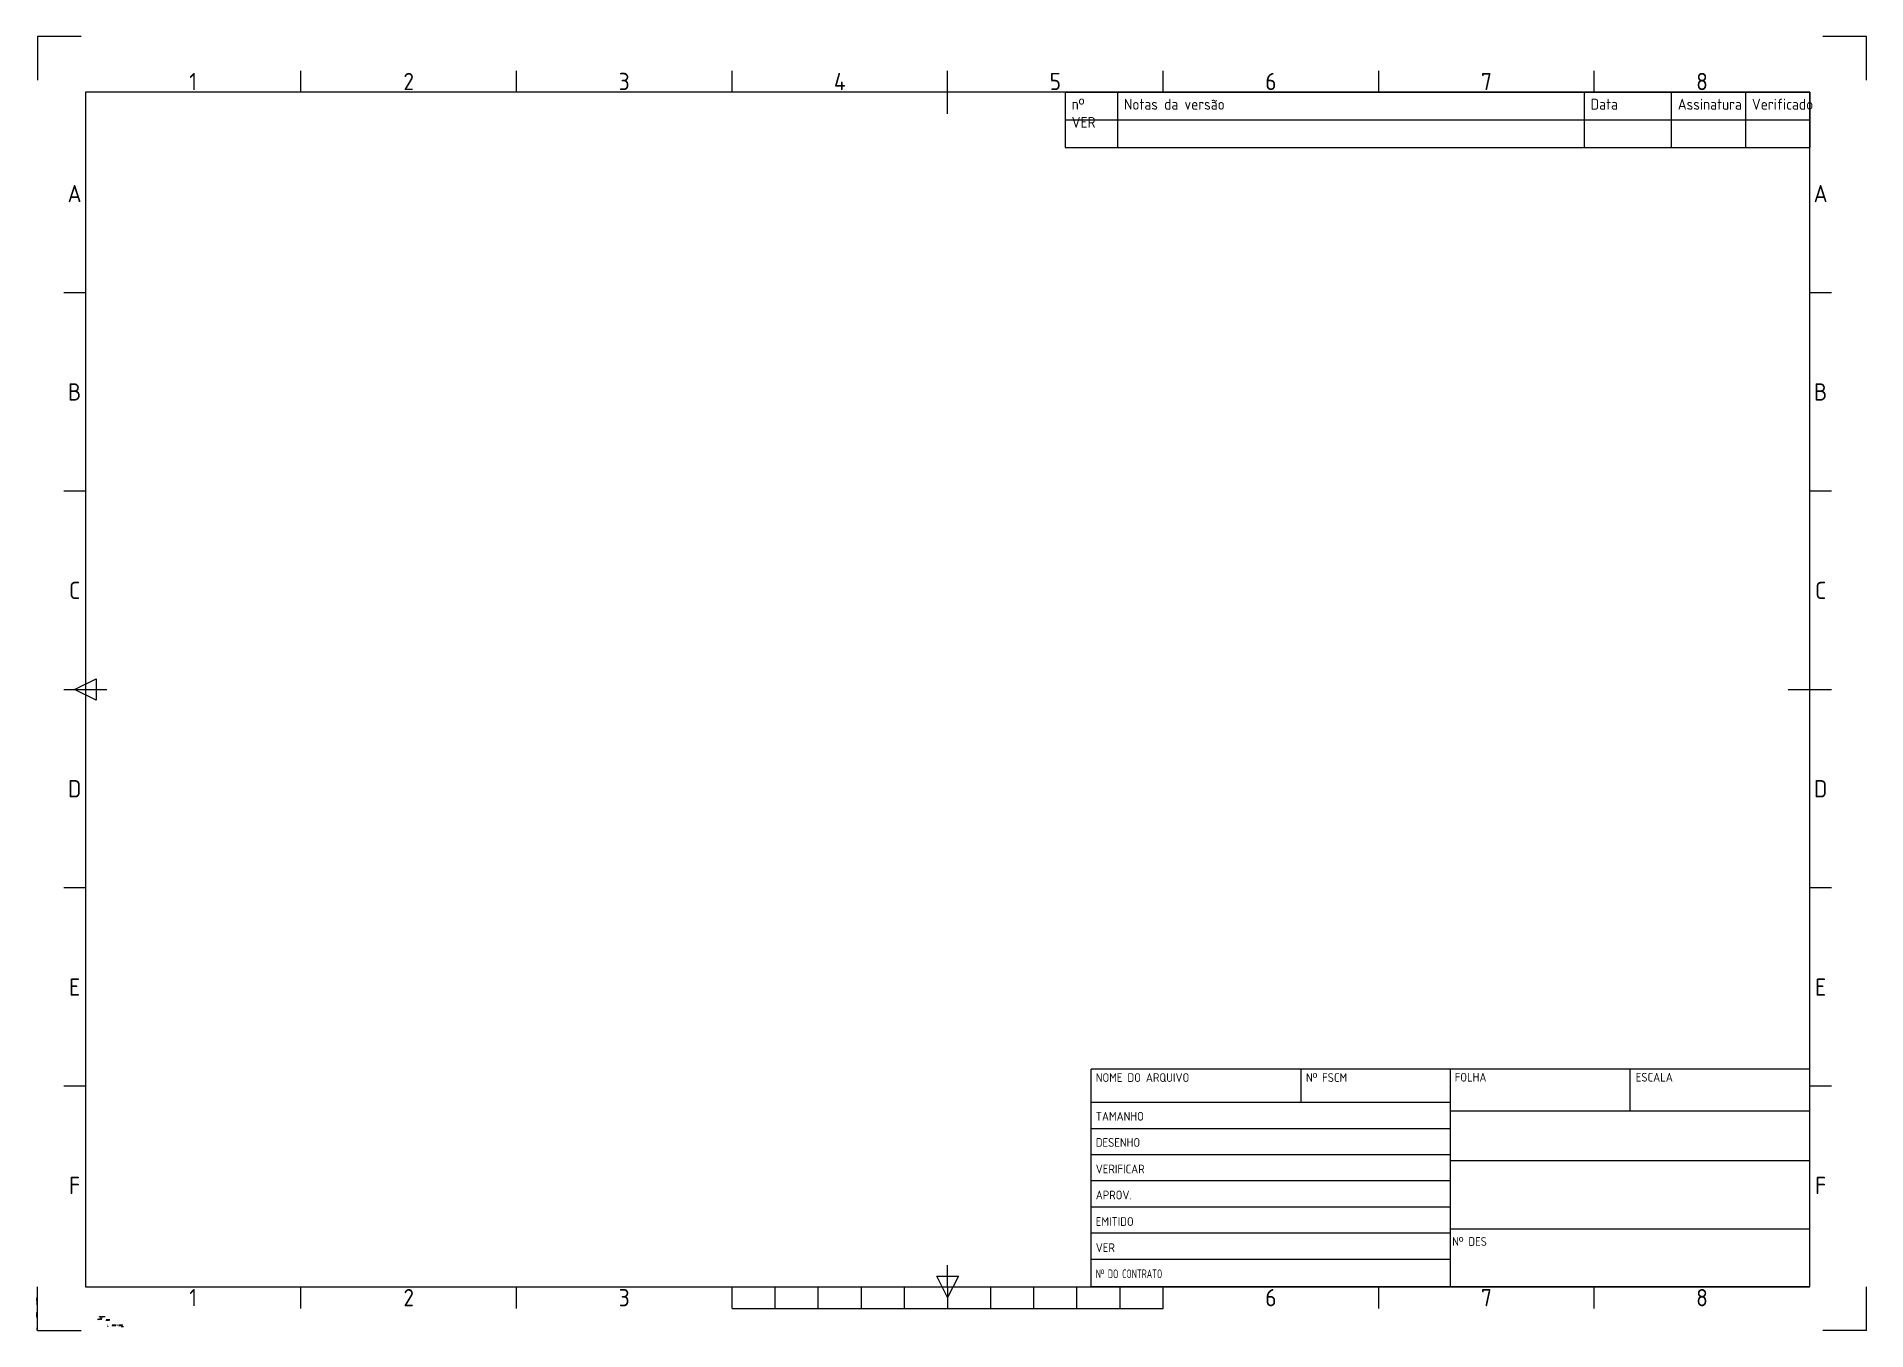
# Paper-space layout 'Bloco da legenda ANSI C' of a CAD drawing. Header units: millimetres. Extents: x 0 to 420, y 0 to 297.
import ezdxf
from ezdxf.enums import TextEntityAlignment as Align

# ---------------------------------------------------------------- set-up
doc = ezdxf.new("R2010")
doc.units = ezdxf.units.MM
doc.layers.add('Bloco da legenda', color=7, linetype='Continuous')
doc.styles.add('ACANSTS', font='romans.shx', dxfattribs={"height": 1})
doc.styles.add('ACISOTS', font='isocp.shx', dxfattribs={"height": 1})
doc.styles.add('ISO Proporcional', font='isocp.shx')
doc.styles.add('Romano', font='romans.shx')

# ---------------------------------------------------------------- blocks, each defined once
blk = doc.blocks.new('*T3')
at = {"layer": 'Bloco da legenda', "color": 0, "linetype": 'ByBlock', "lineweight": -2, "transparency": 16777216}
for p, q in [((0, 0), (171, 0)), ((0, 0), (0, -12.67)), ((12, 0), (12, -12.67)), ((119.19, 0), (119.19, -12.67)), ((139.19, 0), (139.19, -12.67)), ((156.21, 0), (156.21, -12.67)), ((171, 0), (171, -12.67)), ((0, -6.33), (171, -6.33)), ((0, -12.67), (171, -12.67))]:
    blk.add_line(p, q, dxfattribs=at)
at = {"layer": 'Bloco da legenda', "color": 0, "transparency": 16777216, "char_height": 2.5, "attachment_point": 1, "style": 'ISO Proporcional'}
for s, insert, width in [('nº VER', (1.5, -1.5), 9), ('Notas da versão', (13.5, -1.5), 104.1871), ('Data', (120.69, -1.5), 17), ('Assinatura', (140.69, -1.5), 14.0204), ('Verificado', (157.71, -1.5), 11.7925)]:
    blk.add_mtext(s, dxfattribs=dict(at, insert=insert, width=width))
blk = doc.blocks.new('Bloco da legenda')
at = {"layer": 'Bloco da legenda'}
for p, q in [((0, 297), (0, 287)), ((10, 297), (0, 297)), ((420, 297), (410, 297)), ((420, 287), (420, 297)), ((60.5, 284.23), (60.5, 289.18)), ((110, 284.23), (110, 289.18)), ((159.5, 284.23), (159.5, 289.18)), ((209, 279.28), (209, 289.18)), ((258.5, 284.23), (258.5, 289.18)), ((308, 284.23), (308, 289.18)), ((357.5, 284.23), (357.5, 289.18)), ((407, 284.23), (11, 284.23)), ((11, 284.23), (11, 10)), ((407, 10), (407, 284.23)), ((11, 238.19), (6.05, 238.19)), ((411.95, 238.19), (407, 238.19)), ((11, 192.66), (6.05, 192.66)), ((411.95, 192.66), (407, 192.66)), ((6.05, 147.12), (15.95, 147.12)), ((8.52, 147.12), (13.47, 149.59)), ((13.47, 144.64), (8.52, 147.12)), ((13.47, 149.59), (13.47, 144.64)), ((402.05, 147.12), (411.95, 147.12)), ((11, 101.58), (6.05, 101.58)), ((411.95, 101.58), (407, 101.58)), ((407, 60), (242, 60)), ((242, 10), (242, 60)), ((290.14, 60), (290.14, 52.38)), ((324.5, 10), (324.5, 60)), ((365.75, 50.35), (365.75, 60)), ((407, 10), (407, 60)), ((11, 56.03), (6.05, 56.03)), ((411.95, 56.03), (407, 56.03)), ((242, 52.38), (324.5, 52.38)), ((242, 46.38), (324.5, 46.38)), ((407, 50.35), (324.5, 50.35)), ((242, 40.38), (324.5, 40.38)), ((324.5, 39.01), (407, 39.01)), ((242, 34.38), (324.5, 34.38)), ((242, 28.38), (324.5, 28.38)), ((242, 22.38), (324.5, 22.38)), ((324.5, 23.29), (407, 23.29)), ((209, 10), (209, 14.95)), ((242, 16.38), (324.5, 16.38)), ((0, 0), (0, 10)), ((11, 10), (407, 10)), ((60.5, 5.05), (60.5, 10)), ((110, 5.05), (110, 10)), ((159.5, 5.05), (159.5, 10)), ((169.4, 5.05), (169.4, 10)), ((179.3, 5.05), (179.3, 10)), ((189.2, 5.05), (189.2, 10)), ((199.1, 5.05), (199.1, 10)), ((206.53, 12.47), (211.47, 12.47)), ((209, 7.52), (206.53, 12.47)), ((211.47, 12.47), (209, 7.52)), ((209, 10), (209, 5.05)), ((218.9, 5.05), (218.9, 10)), ((228.8, 5.05), (228.8, 10)), ((238.7, 5.05), (238.7, 10)), ((407, 10), (242, 10)), ((248.6, 5.05), (248.6, 10)), ((258.5, 5.05), (258.5, 10)), ((308, 5.05), (308, 10)), ((357.5, 5.05), (357.5, 10)), ((420, 0), (420, 10)), ((159.5, 5.05), (258.5, 5.05)), ((0, 0), (10, 0)), ((420, 0), (410, 0))]:
    blk.add_line(p, q, dxfattribs=at)
blk.add_blockref('*T3', (236, 284.23))
at = {"layer": 'Bloco da legenda', "style": 'ISO Proporcional'}
for s, p in [('1', (35.75, 286.7)), ('2', (85.25, 286.7)), ('3', (134.75, 286.7)), ('4', (184.25, 286.7)), ('5', (233.75, 286.7)), ('6', (283.25, 286.7)), ('7', (332.75, 286.7)), ('8', (382.25, 286.7)), ('A', (8.52, 260.96)), ('A', (409.48, 260.96)), ('B', (8.52, 215.43)), ('B', (409.48, 215.43)), ('C', (8.52, 169.88)), ('C', (409.48, 169.88)), ('D', (8.52, 124.34)), ('D', (409.48, 124.34)), ('E', (8.52, 78.8)), ('E', (409.48, 78.8)), ('F', (8.52, 33.27)), ('F', (409.48, 33.27)), ('1', (35.75, 7.52)), ('2', (85.25, 7.52)), ('3', (134.75, 7.52)), ('6', (283.25, 7.52)), ('7', (332.75, 7.52)), ('8', (382.25, 7.52))]:
    blk.add_text(s, height=3.96, dxfattribs=at).set_placement(p, align=Align.MIDDLE)
at = {"layer": 'Bloco da legenda', "lineweight": 25, "style": 'ACISOTS'}
for s, p in [('NOME DO ARQUIVO', (243.03, 57.04)), ('Nº FSCM', (291.3, 57.04)), ('FOLHA', (325.45, 57.11)), ('ESCALA', (367.03, 57.11)), ('TAMANHO', (243.03, 48.14)), ('DESENHO', (243.03, 42.14)), ('VERIFICAR', (243.03, 36.05)), ('APROV.', (243.03, 30.08)), ('EMITIDO', (243.03, 23.99)), ('VER', (243.03, 17.99))]:
    blk.add_text(s, height=2, dxfattribs=at).set_placement(p)
at = {"layer": 'Bloco da legenda', "lineweight": 25, "style": 'ACISOTS', "width": 0.683519}
blk.add_text('Nº DO CONTRATO', height=2, dxfattribs=at).set_placement((243.03, 11.99))
at = {"layer": 'Bloco da legenda', "insert": (324.88, 21.41), "char_height": 2, "width": 8.8, "attachment_point": 1, "style": 'ACISOTS'}
blk.add_mtext('Nº DES', dxfattribs=at)
at = {"layer": 'Bloco da legenda', "lineweight": 35, "style": 'ACISOTS'}
for tag, p, height in [('NOME_DO_ARQUIVO', (254.41, 53.9), 3), ('Nº_FSCM', (293.68, 53.04), 3), ('FOLHA', (326.77, 52.11), 3), ('ESCALA', (368.02, 52.11), 3), ('TAMANHO', (254.7, 48.23), 3), ('PROJETO-ATIVIDADE', (328.79, 43.14), 3.5), ('VERIFICAR_DATA', (254.41, 41.9), 3), ('VERIFICAR_DATA', (254.7, 36.14), 3), ('VERIFICADO_POR', (277.96, 36.14), 3), ('DATA_APROVAÇÃO', (254.7, 30.17), 3), ('NOMEFOLHA', (326.77, 30.48), 6), ('APROVADO_POR', (277.96, 30.17), 3), ('DATA_EMISSÃO', (254.7, 24.08), 3), ('EMITIDO_POR', (277.96, 24.08), 3), ('DESENHO_SUBTITULO', (328.79, 25.44), 3), ('VERSÃO', (254.7, 18.08), 3), ('NÚMERODEFOLHAS-NOME', (326.77, 11.76), 6), ('Nº_DO_CONTRATO', (254.7, 12.08), 3.5)]:
    blk.add_attdef(tag, p, '', height=height, dxfattribs=at)

psp = doc.layouts.new('Bloco da legenda ANSI C')

# ---------------------------------------------------------------- block references
ref = psp.add_blockref('Bloco da legenda', (0, 0))
ref.add_attrib('NÚMERODEFOLHAS', '####', dxfattribs={"layer": 'Bloco da legenda', "height": 0.12, "style": 'Romano'}).set_placement((19.29, 0.93), align=Align.TOP_LEFT)
ref.add_attrib('ESCALA', '1:1', dxfattribs={"layer": 'Bloco da legenda', "height": 0.12, "style": 'Romano'}).set_placement((16.04, 0.93), align=Align.TOP_LEFT)
ref.add_attrib('FOLHA', '#### - ####', dxfattribs={"layer": 'Bloco da legenda', "height": 0.25, "style": 'Romano'}).set_placement((17.14, 1.33), align=Align.TOP_LEFT)
ref.add_attrib('NOMEFOLHA', '####', dxfattribs={"layer": 'Bloco da legenda', "height": 0.25, "style": 'Romano'}).set_placement((15.72, 2.53), align=Align.TOP_LEFT)
ref.add_attrib('VERIFICAR_DATA', 'DesenhoSSR.dwg', (14.11, 3.1), dxfattribs={"layer": 'Bloco da legenda', "lineweight": 15, "height": 0.12, "style": 'ACANSTS'})
ref.add_attrib('VERIFICAR_DATA', '2/22/2018', (13.78, 2.48), dxfattribs={"layer": 'Bloco da legenda', "lineweight": 15, "height": 0.12, "style": 'ACANSTS'})
ref.add_attrib('FSCM', '-', (15.96, 1.12), dxfattribs={"layer": 'Bloco da legenda', "lineweight": 15, "height": 0.12, "style": 'ACANSTS'})
ref.add_attrib('NÚMERO_DO_CONTRATO', '####', (14.37, 2.79), dxfattribs={"layer": 'Bloco da legenda', "lineweight": 15, "height": 0.12, "style": 'ACANSTS'})
ref.add_attrib('NOMEA', 'DesenhoSSR.dwg', (-0.05, 6), dxfattribs={"layer": 'Bloco da legenda', "color": 0, "height": 0.15, "rotation": 90, "style": 'Romano'})
ref.add_attrib('DATAREV', '22.02.2018', (-0.05, 3), dxfattribs={"layer": 'Bloco da legenda', "color": 0, "height": 0.15, "rotation": 90, "style": 'Romano'})
ref.add_attrib('USUÁRIO', 'Lucas', (-0.05, 0), dxfattribs={"layer": 'Bloco da legenda', "color": 0, "height": 0.15, "rotation": 90, "style": 'Romano'})

doc.saveas('drawing.dxf')
